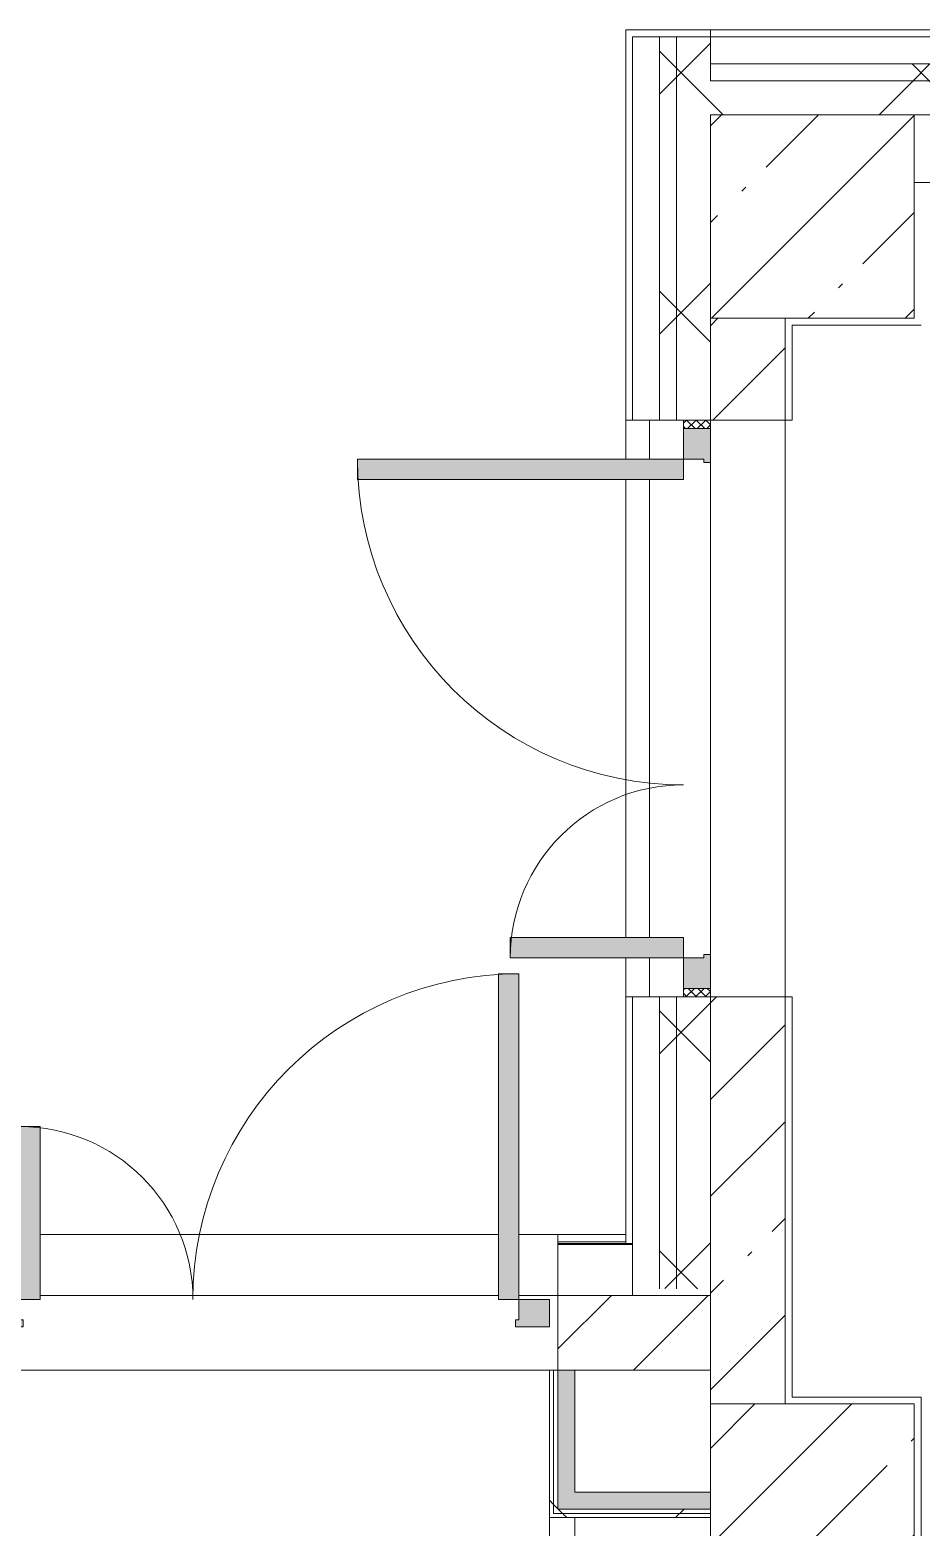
# Model space of a CAD drawing. Header units: millimetres. Extents: x -4196 to 190310, y -8553 to 29000.
# Drawn here: x 99501 to 102126, y 22937 to 27350 of the extents above; entities that cross this region are included whole.
import ezdxf

# ---------------------------------------------------------------- set-up
doc = ezdxf.new("R2010")
doc.units = ezdxf.units.MM
for name, color, linetype, lineweight, true_color in [('A-DOOR-1', 7, 'Continuous', 5, 0xaaaaaa), ('A-DOOR-2', 7, 'Continuous', 5, 0xe2e2e2), ('A-DOOR-FRAM-2', 7, 'Continuous', 5, 0xaaaaaa), ('A-FLOR-1', 7, 'Continuous', 5, 0xaaaaaa), ('I-WALL-2', 7, 'Continuous', 9, 0xe7e7e7)]:
    doc.layers.add(name, color=color, linetype=linetype, lineweight=lineweight, true_color=true_color)
for name, color, linetype, lineweight in [('A-WALL', 7, 'Continuous', 9), ('A-WALL-4', 7, 'Continuous', 5), ('I-WALL-3', 7, 'Continuous', 5), ('S-COLS-2', 7, 'Continuous', 5), ('S-STRS-MBND-2', 7, 'Continuous', 5)]:
    doc.layers.add(name, color=color, linetype=linetype, lineweight=lineweight)
pattern_1 = [(45, (59346.5, 0), (-353.5534, 353.5534), []), (135, (59346.5, 0), (-353.5534, -353.5534), [])]
pattern_2 = [(45, (59346.5, 0), (-285.123, 285.123), []), (45, (59631.6, 0), (-285.123, 285.123), [504.031, -100.806, 16.764, -84.042])]
pattern_3 = [(45, (59346.5, 0), (-530.33, 530.33), []), (135, (59346.5, 0), (-530.33, -530.33), [])]

# ---------------------------------------------------------------- blocks, each defined once
blk = doc.blocks.new('BSC_Колонна _Прямоугольная - 600х600-V87-1_6_1_птичка')
at = {"layer": 'S-COLS-2'}
h = blk.add_hatch(dxfattribs=at)
h.set_pattern_fill('FP_138', color=256, style=0, pattern_type=2)
h.set_pattern_definition([(45, (-42460, -26800), (-285.123, 285.123), []), (45, (-42174.88, -26800), (-285.123, 285.123), [504.031, -100.806, 16.764, -84.042])])
h.paths.add_polyline_path([(-60, -300), (300, -300), (300, 300), (-300, 300), (-300, -300), (-80, -300)])
for p, q in [((300, 300), (-300, 300)), ((-300, 300), (-300, -300)), ((300, -300), (300, 300)), ((-300, -300), (300, -300))]:
    blk.add_line(p, q, dxfattribs=at)
blk = doc.blocks.new('BSC_Колонна _Прямоугольная - 600х600-V91-1_6_1_птичка')
at = {"layer": 'S-COLS-2'}
h = blk.add_hatch(dxfattribs=at)
h.set_pattern_fill('FP_144', color=256, style=0, pattern_type=2)
h.set_pattern_definition([(45, (-42460, -23000), (-285.123, 285.123), []), (45, (-42174.88, -23000), (-285.123, 285.123), [504.031, -100.806, 16.764, -84.042])])
h.paths.add_polyline_path([(300, -300), (300, 300), (-300, 300), (-300, -300), (172.1, -300)])
for p, q in [((300, 300), (-300, 300)), ((-300, 300), (-300, -300)), ((300, -300), (300, 300)), ((-300, -300), (300, -300))]:
    blk.add_line(p, q, dxfattribs=at)
blk = doc.blocks.new('110_Дверь_СКБ_2Ст_Наружная - ДН-1_л__ Двухстворчатая 1350 х3200 _ЛК_ в свету с верхним остеклением 2-22448815-1_6_1_птичка')
at = {"layer": 'A-DOOR-2'}
for points in [[(754.5, -91), (754.5, 869), (694.5, 869), (694.5, -91)], [(-655.5, -91), (-655.5, 419), (-715.5, 419), (-715.5, -91)]]:
    blk.add_hatch(color=256, dxfattribs=at).paths.add_polyline_path(points)
h = blk.add_hatch(color=256, dxfattribs=at)
h.paths.add_polyline_path([(754.5, -171), (844.5, -171), (844.5, -91), (754.5, -91), (754.5, -151), (744.5, -151), (744.5, -171)])
h.paths.add_polyline_path([(-715.5, -171), (-705.5, -171), (-705.5, -151), (-715.5, -151), (-715.5, -91), (-805.5, -91), (-805.5, -171)])
at = {"layer": 'A-DOOR-1'}
for p, q in [((754.5, 869), (694.5, 869)), ((694.5, 869), (694.5, -91)), ((754.5, -91), (754.5, 869)), ((-715.5, 419), (-715.5, -91)), ((-655.5, 419), (-715.5, 419)), ((-655.5, -91), (-655.5, 419)), ((-715.5, -91), (-655.5, -91)), ((694.5, -91), (754.5, -91))]:
    blk.add_line(p, q, dxfattribs=at)
for centre, radius, start, end in [((754.5, -91), 960, 90, 180), ((-715.5, -91), 510, 0, 90)]:
    blk.add_arc(centre, radius, start, end, dxfattribs=at)
at = {"layer": 'A-DOOR-FRAM-2'}
for p, q in [((-715.5, -91), (-805.5, -91)), ((-805.5, -91), (-805.5, -171)), ((-715.5, -151), (-715.5, -91)), ((754.5, -91), (754.5, -151)), ((844.5, -91), (754.5, -91)), ((844.5, -171), (844.5, -91)), ((-805.5, -171), (-705.5, -171)), ((-705.5, -151), (-715.5, -151)), ((-705.5, -171), (-705.5, -151)), ((754.5, -151), (744.5, -151)), ((744.5, -151), (744.5, -171)), ((744.5, -171), (844.5, -171))]:
    blk.add_line(p, q, dxfattribs=at)
blk = doc.blocks.new('110_Дверь_СКБ_2Ст_Наружная - ДН-1_л__ Двухстворчатая 1350 х3200 _ЛК_ в свету с верхним остеклением EI30-23529464-1_6_1_птичка')
at = {"layer": 'A-DOOR-1'}
h = blk.add_hatch(dxfattribs=at)
h.set_pattern_fill('FP_197', color=256, style=0, pattern_type=2)
h.set_pattern_definition([(135, (1451.41, 189.685), (-14.14214, -14.14214), []), (225, (1451.41, 189.685), (14.14214, -14.14214), [])])
h.paths.add_polyline_path([(844.5, -125), (869.5, -125), (869.5, -45), (844.5, -45), (844.5, -105)])
at = {"layer": 'A-DOOR-2'}
for points in [[(694.5, 105), (694.5, -45), (754.5, -45), (754.5, 915), (694.5, 915), (694.5, 125)], [(-715.5, -25), (-715.5, -45), (-655.5, -45), (-655.5, 465), (-715.5, 465), (-715.5, 12.4)]]:
    blk.add_hatch(color=256, dxfattribs=at).paths.add_polyline_path(points)
h = blk.add_hatch(color=256, dxfattribs=at)
h.paths.add_polyline_path([(-805.5, -125), (-705.5, -125), (-705.5, -105), (-715.5, -105), (-715.5, -45), (-805.5, -45)])
h.paths.add_polyline_path([(744.5, -125), (844.5, -125), (844.5, -45), (754.5, -45), (754.5, -105), (744.5, -105)])
at = {"layer": 'A-DOOR-FRAM-2'}
h = blk.add_hatch(dxfattribs=at)
h.set_pattern_fill('FP_198', color=256, style=0, pattern_type=2)
h.set_pattern_definition([(45, (-671.384, 189.685), (-14.1421, 14.1421), []), (135, (-671.384, 189.685), (-14.1421, -14.1421), [])])
h.paths.add_polyline_path([(-830.5, -45), (-830.5, -125), (-805.5, -125), (-805.5, -45)])
at = {"layer": 'A-DOOR-1'}
for p, q in [((754.5, 915), (694.5, 915)), ((694.5, 915), (694.5, -45)), ((754.5, -45), (754.5, 915)), ((-715.5, 465), (-715.5, -45)), ((-655.5, 465), (-715.5, 465)), ((-655.5, -45), (-655.5, 465)), ((-715.5, -45), (-655.5, -45)), ((694.5, -45), (754.5, -45))]:
    blk.add_line(p, q, dxfattribs=at)
for centre, radius, start, end in [((754.5, -45), 960, 90, 180), ((-715.5, -45), 510, 0, 90)]:
    blk.add_arc(centre, radius, start, end, dxfattribs=at)
at = {"layer": 'A-DOOR-FRAM-2'}
for p, q in [((-805.5, -45), (-830.5, -45)), ((-830.5, -45), (-830.5, -125)), ((-715.5, -45), (-805.5, -45)), ((-805.5, -45), (-805.5, -125)), ((-805.5, -125), (-805.5, -45)), ((-715.5, -105), (-715.5, -45)), ((754.5, -45), (754.5, -105)), ((844.5, -45), (754.5, -45)), ((844.5, -125), (844.5, -45)), ((869.5, -45), (844.5, -45)), ((844.5, -45), (844.5, -125)), ((869.5, -125), (869.5, -45)), ((-830.5, -125), (-805.5, -125)), ((-805.5, -125), (-705.5, -125)), ((-705.5, -105), (-715.5, -105)), ((-705.5, -125), (-705.5, -105)), ((754.5, -105), (744.5, -105)), ((744.5, -105), (744.5, -125)), ((744.5, -125), (844.5, -125)), ((844.5, -125), (869.5, -125))]:
    blk.add_line(p, q, dxfattribs=at)
blk = doc.blocks.new('Зашивка приборов отопления6 - Зашивка приборов отопления-33276534-1_6_1_птичка')
at = {"layer": 'A-WALL-4'}
for p, q in [((75235, 535), (73684.6, 535)), ((73684.6, 535), (73684.6, 460)), ((73684.6, 460), (73684.6, 60)), ((73684.6, 460), (75235, 460)), ((75235, 460), (73685, 460)), ((73685, 460), (73685, 60))]:
    blk.add_line(p, q, dxfattribs=at)

msp = doc.modelspace()

# ---------------------------------------------------------------- hatches: boundary and pattern name
at = {"layer": 'A-WALL-4'}
h = msp.add_hatch(dxfattribs=at)
h.set_pattern_fill('FP_116', color=256, style=0, pattern_type=2)
h.set_pattern_definition(pattern_1)
h.paths.add_polyline_path([(101356.5, 23639.7), (101406.5, 23641.9), (101406.5, 24500), (101356.5, 24500), (101356.5, 23640.3)])
h.paths.add_polyline_path([(101406.5, 26200), (101406.5, 27330), (101356.5, 27330), (101356.5, 26200), (101396.5, 26200)])
h = msp.add_hatch(dxfattribs=at)
h.set_pattern_fill('FP_116', color=256, style=0, pattern_type=2)
h.set_pattern_definition(pattern_1)
h.paths.add_polyline_path([(101486.7, 23639.7), (101506.5, 23641.9), (101506.5, 24500), (101406.5, 24500), (101406.5, 23639.7), (101485.7, 23639.7)])
h.paths.add_polyline_path([(101426.5, 26200), (101506.5, 26200), (101506.5, 27330), (101406.5, 27330), (101406.5, 26200)])
h = msp.add_hatch(dxfattribs=at)
h.set_pattern_fill('FP_116', color=256, style=0, pattern_type=2)
h.set_pattern_definition(pattern_1)
h.paths.add_polyline_path([(142771.6, 27200), (144316.5, 27200), (144316.5, 27250), (139696.5, 27250), (139696.5, 27200), (142571.6, 27200)])
h.paths.add_polyline_path([(130156.5, 27200), (130156.5, 27250), (127556.5, 27250), (127556.5, 27200), (129656.5, 27200)])
h.paths.add_polyline_path([(126106.5, 27200), (126456.5, 27200), (126456.5, 27250), (125506.5, 27250), (125506.5, 27200)])
h.paths.add_polyline_path([(132256.5, 27200), (133596.5, 27200), (133596.5, 27250), (132256.5, 27250), (132256.5, 27210)])
h.paths.add_polyline_path([(136596.5, 27200), (136596.5, 27250), (135696.5, 27250), (135696.5, 27200), (136096.5, 27200)])
h.paths.add_polyline_path([(117051.5, 27200), (117051.5, 27250), (116206.5, 27250), (116206.5, 27200)])
h.paths.add_polyline_path([(119638.6, 27200), (120406.5, 27200), (120406.5, 27250), (119351.5, 27250), (119351.5, 27200)])
h.paths.add_polyline_path([(113206.5, 27200), (114106.5, 27200), (114106.5, 27250), (113206.5, 27250), (113206.5, 27210)])
h.paths.add_polyline_path([(108106.5, 27200), (108106.5, 27250), (107006.5, 27250), (107006.5, 27200), (107506.5, 27200)])
h.paths.add_polyline_path([(111106.5, 27200), (111106.5, 27250), (110206.5, 27250), (110206.5, 27200)])
h.paths.add_polyline_path([(103906.5, 27200), (103906.5, 27250), (101506.5, 27250), (101506.5, 27200), (102908, 27200)])
h = msp.add_hatch(dxfattribs=at)
h.set_pattern_fill('FP_116', color=256, style=0, pattern_type=2)
h.set_pattern_definition(pattern_1)
h.paths.add_polyline_path([(102106.5, 27100), (103906.5, 27100), (103906.5, 27200), (101506.5, 27200), (101506.5, 27100)])
h.paths.add_polyline_path([(120106.5, 27100), (120406.5, 27100), (120406.5, 27200), (119351.5, 27200), (119351.5, 27100), (119638.6, 27100)])
h.paths.add_polyline_path([(143446.5, 27100), (144316.5, 27100), (144311.9, 27200), (139696.5, 27198.1), (139696.5, 27100), (142771.6, 27100)])
h.paths.add_polyline_path([(110746.5, 27100), (111106.5, 27100), (111106.5, 27200), (110206.5, 27200), (110206.5, 27100)])
h.paths.add_polyline_path([(113206.5, 27100), (114106.5, 27100), (114106.5, 27200), (113206.5, 27200), (113206.5, 27140)])
h.paths.add_polyline_path([(107206.5, 27100), (108106.5, 27100), (108106.5, 27200), (107006.5, 27200), (107006.5, 27100)])
h.paths.add_polyline_path([(126456.5, 27100), (126456.5, 27102), (126424.5, 27102), (126424.5, 27110), (126456.5, 27110), (126456.5, 27200), (125506.5, 27200), (125506.5, 27100), (126424.5, 27100)])
h.paths.add_polyline_path([(117051.5, 27100), (117051.5, 27200), (116206.5, 27200), (116206.5, 27100), (116696.5, 27100)])
h.paths.add_polyline_path([(136096.5, 27100), (136596.5, 27100), (136596.5, 27200), (135696.5, 27200), (135696.5, 27100)])
h.paths.add_polyline_path([(127588.5, 27100), (130156.5, 27100), (130156.5, 27200), (127556.5, 27200), (127556.5, 27110), (127588.5, 27110), (127588.5, 27102), (127556.5, 27100)])
h.paths.add_polyline_path([(132886.5, 27100), (133596.5, 27100), (133596.5, 27200), (132256.5, 27200), (132256.5, 27100)])
h = msp.add_hatch(dxfattribs=at)
h.set_pattern_fill('FP_98', color=256, style=0, pattern_type=2)
h.set_pattern_definition([(135, (59346.5, 0), (-176.7767, -176.7767), [])])
h.paths.add_polyline_path([(116696.5, 26900), (117051.5, 26900), (117051.5, 27100), (116206.5, 27100), (116206.5, 26900)])
h.paths.add_polyline_path([(102106.5, 26900), (103906.5, 26900), (103906.5, 27100), (102106.5, 27100), (102106.5, 27061.4)])
h.paths.add_polyline_path([(110343.8, 26900), (111106.5, 26900), (111106.5, 27100), (110206.5, 27100), (110206.5, 26900)])
h.paths.add_polyline_path([(113206.5, 26900), (113506.5, 26900), (113506.5, 27100), (113206.5, 27100), (113206.5, 26969.4)])
h.paths.add_polyline_path([(139996.5, 26900), (139996.5, 27100), (139696.5, 27100), (139696.5, 26900)])
h.paths.add_polyline_path([(120106.5, 26900), (120406.5, 26900), (120406.5, 27100), (120106.5, 27100), (120106.5, 26953.9)])
h.paths.add_polyline_path([(136096.5, 26900), (136096.5, 27100), (135696.5, 27100), (135696.5, 26900), (135774.7, 26900)])
h.paths.add_polyline_path([(126406.5, 26900), (126406.5, 27100), (126106.5, 27100), (126106.5, 26900)])
h.paths.add_polyline_path([(119351.5, 26900), (119506.5, 26900), (119506.5, 27100), (119351.5, 27100), (119351.5, 26936.5)])
h.paths.add_polyline_path([(127552.5, 26900), (129656.5, 26900), (129656.5, 27100), (127552.5, 27100), (127552.5, 27091.3)])
h.paths.add_polyline_path([(133596.5, 26900), (133596.5, 27100), (133386.5, 27100), (133386.5, 26900)])
h.paths.add_polyline_path([(132886.5, 26900), (132886.5, 27100), (132256.5, 27100), (132256.5, 26900)])
h.paths.add_polyline_path([(107006.5, 26900), (107506.5, 26900), (107506.5, 27100), (107006.5, 27100), (107006.5, 27079.6)])
h = msp.add_hatch(dxfattribs=at)
h.set_pattern_fill('FP_116', color=256, style=0, pattern_type=2)
h.set_pattern_definition(pattern_1)
h.paths.add_polyline_path([(97886, 23620), (98256.5, 23620), (98256.5, 23769.7), (97836.5, 23769.7), (97838.8, 23620)])
h.paths.add_polyline_path([(99156.5, 23620), (99356.5, 23620), (99356.5, 23769.7), (99156.5, 23769.7), (99156.5, 23627.7)])
h.paths.add_polyline_path([(101256.5, 23620), (101276.5, 23620), (101276.5, 23769.7), (101056.5, 23769.7), (101056.5, 23620), (101106.5, 23620)])
at = {"layer": 'I-WALL-2'}
for points in [[(101056.5, 22990), (101106.5, 22990), (101106.5, 23400), (101056.5, 23400), (101056.5, 23067)], [(101400.2, 22990), (101506.5, 22990), (101506.5, 23040), (101106.5, 23040), (101106.5, 22990), (101355.1, 22990)]]:
    msp.add_hatch(color=256, dxfattribs=at).paths.add_polyline_path(points)
at = {"layer": 'I-WALL-3'}
h = msp.add_hatch(dxfattribs=at)
h.set_pattern_fill('FP_97', color=256, style=0, pattern_type=2)
h.set_pattern_definition(pattern_2)
h.paths.add_polyline_path([(101635.9, 23300), (101726.5, 23300), (101726.5, 24500), (101506.5, 24500), (101506.5, 23300), (101513.8, 23300)])
h.paths.add_polyline_path([(101726.5, 26200), (101726.5, 26500), (101506.5, 26500), (101506.5, 26200), (101542.6, 26200)])
h = msp.add_hatch(dxfattribs=at)
h.set_pattern_fill('FP_97', color=256, style=0, pattern_type=2)
h.set_pattern_definition(pattern_2)
h.paths.add_polyline_path([(101056.5, 23400), (101506.5, 23400), (101501.4, 23620), (101056.5, 23619.7)])
h.paths.add_polyline_path([(99356.5, 23400), (99356.5, 23620), (99156.5, 23619.7), (99156.5, 23400), (99190.1, 23400)])
h.paths.add_polyline_path([(98106.5, 23400), (98256.5, 23400), (98256.5, 23620), (97886.5, 23619.7), (97886.5, 23420.3), (98106.5, 23420.3)])
h = msp.add_hatch(dxfattribs=at)
h.set_pattern_fill('FP_208', color=256, style=0, pattern_type=2)
h.set_pattern_definition(pattern_3)
h.paths.add_polyline_path([(101044, 22965), (101044, 23400), (101031.5, 23400), (101031.5, 22965)])
h = msp.add_hatch(dxfattribs=at)
h.set_pattern_fill('FP_208', color=256, style=0, pattern_type=2)
h.set_pattern_definition(pattern_3)
h.paths.add_polyline_path([(101044, 22977.5), (101056.5, 22977.5), (101056.5, 23400), (101044, 23400)])
h = msp.add_hatch(dxfattribs=at)
h.set_pattern_fill('FP_208', color=256, style=0, pattern_type=2)
h.set_pattern_definition(pattern_3)
h.paths.add_polyline_path([(101409.3, 22965), (101506.5, 22965), (101506.5, 22977.5), (101044, 22975), (101049.1, 22965), (101407.3, 22965)])
h = msp.add_hatch(dxfattribs=at)
h.set_pattern_fill('FP_208', color=256, style=0, pattern_type=2)
h.set_pattern_definition(pattern_3)
h.paths.add_polyline_path([(101506.5, 22977.5), (101506.5, 22990), (101056.5, 22990), (101056.5, 22977.5), (101404.7, 22977.5)])

# ---------------------------------------------------------------- linework, layer by layer
at = {"layer": 'A-FLOR-1'}
for p, q in [((102126.5, 26480), (101746.5, 26480)), ((101746.5, 26480), (101746.5, 26200)), ((101256.5, 26200), (101256.5, 26085)), ((101746.5, 26200), (101726.5, 26200)), ((101256.5, 26025), (101256.5, 24675)), ((101256.5, 24615), (101256.5, 24500)), ((101726.5, 24500), (101746.5, 24500)), ((101746.5, 24500), (101746.5, 23320)), ((101746.5, 23320), (102126.5, 23320)), ((102126.5, 23320), (102126.5, 22100))]:
    msp.add_line(p, q, dxfattribs=at)
at = {"layer": 'A-WALL'}
for p, q in [((101276.5, 27330), (101506.5, 27330)), ((101276.5, 27330), (101276.5, 26200)), ((101356.5, 27330), (101356.5, 26200)), ((101406.5, 27330), (101406.5, 26200)), ((101506.5, 27350), (101506.5, 27200)), ((103906.5, 27330), (101506.5, 27330)), ((103906.5, 27250), (101506.5, 27250)), ((103906.5, 27200), (101506.5, 27200)), ((103906.5, 27100), (102106.5, 27100)), ((102106.5, 27100), (103906.5, 27100)), ((101506.5, 26200), (101506.5, 26500)), ((101276.5, 24500), (101276.5, 23639.7)), ((101356.5, 24500), (101356.5, 23639.7)), ((101406.5, 24500), (101406.5, 23639.7)), ((101506.5, 23639.7), (101506.5, 24500)), ((101276.5, 23772.7), (101056.5, 23772.7)), ((101276.5, 23769.7), (101056.5, 23769.7)), ((101256.5, 23772.7), (101256.5, 23777.7)), ((101056.5, 23620), (101256.5, 23620)), ((101256.5, 23620), (101256.5, 23619.7)), ((101256.5, 23619.7), (101276.5, 23619.7)), ((101044, 22977.5), (101044, 23400)), ((101106.5, 23400), (101056.5, 23400)), ((101056.5, 22990), (101056.5, 23400)), ((101506.5, 22977.5), (101044, 22977.5)), ((101506.5, 22990), (101056.5, 22990))]:
    msp.add_line(p, q, dxfattribs=at)
at = {"layer": 'A-WALL-4'}
for p, q in [((101506.5, 27350), (101256.5, 27350)), ((101256.5, 27350), (101256.5, 26200)), ((101506.5, 27350), (111106.5, 27350)), ((102106.5, 26900), (103906.5, 26900)), ((101256.5, 26200), (101426.5, 26200)), ((101326.5, 26085), (101326.5, 26200)), ((101506.5, 26075), (101506.5, 24625)), ((101326.5, 24675), (101326.5, 26025)), ((101326.5, 24500), (101326.5, 24615)), ((101426.5, 24500), (101256.5, 24500)), ((101256.5, 24500), (101256.5, 23777.7)), ((99531.5, 23799.7), (100881.5, 23799.7)), ((100941.5, 23799.7), (101257.1, 23799.7)), ((101056.5, 23799.7), (101056.5, 23620)), ((101256.5, 23777.7), (101056.5, 23777.7)), ((100881.5, 23619.7), (99531.5, 23619.7)), ((101056.5, 23619.7), (100941.5, 23619.7)), ((101276.5, 23639.7), (101276.5, 23619.7)), ((101276.5, 23619.7), (101506.5, 23619.7))]:
    msp.add_line(p, q, dxfattribs=at)
at = {"layer": 'I-WALL-3'}
for p, q in [((101726.5, 26500), (101726.5, 23300)), ((101506.5, 26200), (101726.5, 26200)), ((101726.5, 24500), (101506.5, 24500)), ((99531.5, 23620), (100881.5, 23620)), ((100941.5, 23620), (101056.5, 23620)), ((101056.5, 23620), (101056.5, 23400)), ((101506.5, 23620), (101256.5, 23620)), ((101506.5, 23639.7), (101506.5, 23300)), ((101056.5, 23400), (97886.5, 23400)), ((101031.5, 23400), (101031.5, 22965)), ((101106.5, 23400), (101506.5, 23400)), ((101106.5, 23040), (101106.5, 23400)), ((101506.5, 23040), (101106.5, 23040)), ((101031.5, 22965), (101506.5, 22965))]:
    msp.add_line(p, q, dxfattribs=at)
at = {"layer": 'S-STRS-MBND-2'}
for p, q in [((101506.5, 23400), (98106.5, 23400)), ((101506.5, 20600), (101506.5, 23400))]:
    msp.add_line(p, q, dxfattribs=at)

# ---------------------------------------------------------------- block references
at = {"layer": 'A-DOOR-1', "rotation": 89.9999999999999}
msp.add_blockref('110_Дверь_СКБ_2Ст_Наружная - ДН-1_л__ Двухстворчатая 1350 х3200 _ЛК_ в свету с верхним остеклением EI30-23529464-1_6_1_птичка', (101381.5, 25330.5), dxfattribs=at)
at = {"layer": 'A-DOOR-1'}
msp.add_blockref('110_Дверь_СКБ_2Ст_Наружная - ДН-1_л__ Двухстворчатая 1350 х3200 _ЛК_ в свету с верхним остеклением 2-22448815-1_6_1_птичка', (100187, 23698.7), dxfattribs=at)
at = {"layer": 'A-WALL-4', "rotation": 89.9999999999998}
msp.add_blockref('Зашивка приборов отопления6 - Зашивка приборов отопления-33276534-1_6_1_птичка', (101566.5, -52270), dxfattribs=at)
at = {"layer": 'S-COLS-2'}
for name, p in [('BSC_Колонна _Прямоугольная - 600х600-V87-1_6_1_птичка', (101806.5, 26800)), ('BSC_Колонна _Прямоугольная - 600х600-V91-1_6_1_птичка', (101806.5, 23000))]:
    msp.add_blockref(name, p, dxfattribs=at)

doc.saveas('drawing.dxf')
